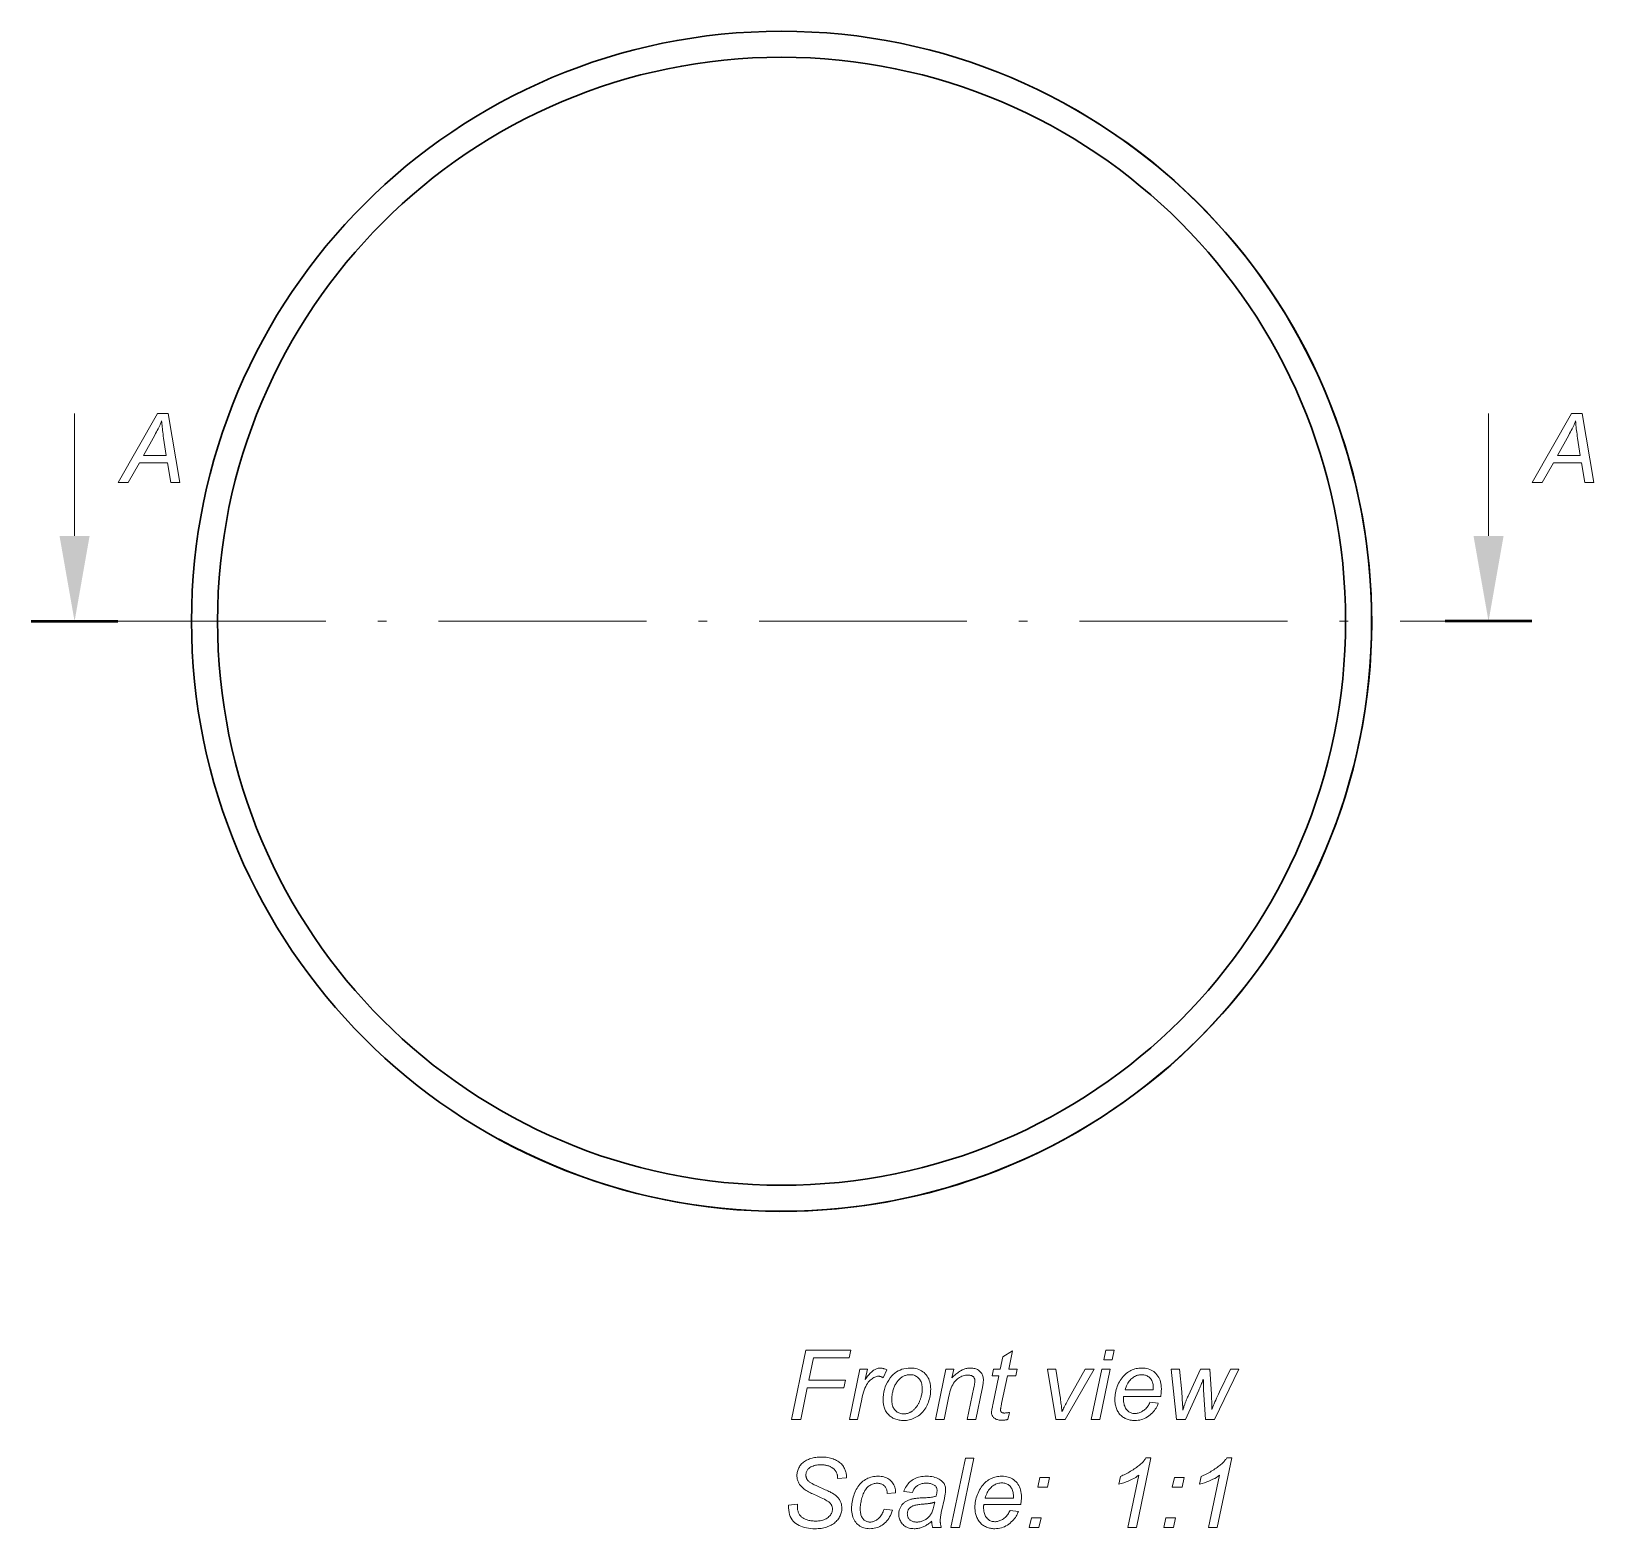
# Model space of a CAD drawing. Extents: x 0 to 297, y 0 to 532.
# Drawn here: x 71.5 to 161.7, y 445.3 to 531.7 of the extents above; entities that cross this region are included whole.
import ezdxf

# ---------------------------------------------------------------- set-up
doc = ezdxf.new("R2010")
doc.units = 0
doc.linetypes.add('DASHDOT', pattern=[18.5, 12, -3, 0.5, -3])

msp = doc.modelspace()

# ---------------------------------------------------------------- linework, layer by layer
at = {"color": 7, "lineweight": 13, "ltscale": 0.176899}
for p, q in [((74.034, 502.594), (74.034, 509.67)), ((155.634, 502.594), (155.634, 509.67))]:
    msp.add_line(p, q, dxfattribs=at)
at = {"color": 7, "lineweight": 50, "ltscale": 0.125}
for p, q in [((71.534, 497.67), (76.534, 497.67)), ((158.134, 497.67), (153.134, 497.67))]:
    msp.add_line(p, q, dxfattribs=at)
at = {"color": 7, "linetype": 'DASHDOT', "lineweight": 13}
msp.add_line((76.534, 497.67), (153.134, 497.67), dxfattribs=at)
at = {"color": 7, "lineweight": 13}
for points in [[(76.547, 505.67), (78.815, 509.67), (79.445, 509.67), (80.105, 505.67), (79.587, 505.67), (79.393, 506.821), (77.775, 506.821), (77.134, 505.67)], [(158.147, 505.67), (160.415, 509.67), (161.045, 509.67), (161.705, 505.67), (161.187, 505.67), (160.993, 506.821), (159.375, 506.821), (158.734, 505.67)], [(78.004, 507.233), (79.328, 507.233), (79.172, 508.237), (79.155, 508.355), (79.139, 508.468), (79.124, 508.578), (79.111, 508.683), (79.099, 508.785), (79.089, 508.883), (79.08, 508.976), (79.072, 509.066), (79.065, 509.152), (79.06, 509.233), (79.032, 509.163), (79.001, 509.091), (78.967, 509.015), (78.931, 508.938), (78.892, 508.857), (78.851, 508.774), (78.808, 508.689), (78.762, 508.601), (78.713, 508.51), (78.662, 508.417)], [(159.604, 507.233), (160.928, 507.233), (160.772, 508.237), (160.755, 508.355), (160.739, 508.468), (160.724, 508.578), (160.711, 508.683), (160.699, 508.785), (160.689, 508.883), (160.68, 508.976), (160.672, 509.066), (160.665, 509.152), (160.66, 509.233), (160.632, 509.163), (160.601, 509.091), (160.567, 509.015), (160.531, 508.938), (160.492, 508.857), (160.451, 508.774), (160.408, 508.689), (160.362, 508.601), (160.313, 508.51), (160.262, 508.417)], [(115.403, 451.611), (116.238, 455.611), (118.838, 455.611), (118.743, 455.156), (116.677, 455.156), (116.413, 453.881), (118.516, 453.881), (118.421, 453.426), (116.317, 453.426), (115.938, 451.611)], [(127.979, 452.012), (127.897, 451.608), (127.862, 451.6), (127.826, 451.592), (127.792, 451.585), (127.757, 451.579), (127.722, 451.574), (127.688, 451.57), (127.654, 451.566), (127.62, 451.564), (127.587, 451.563), (127.553, 451.562), (127.495, 451.564), (127.44, 451.568), (127.387, 451.575), (127.337, 451.585), (127.288, 451.598), (127.243, 451.614), (127.199, 451.633), (127.158, 451.655), (127.12, 451.679), (127.084, 451.707), (127.059, 451.729), (127.037, 451.754), (127.017, 451.779), (127, 451.807), (126.986, 451.836), (126.974, 451.866), (126.965, 451.898), (126.958, 451.932), (126.954, 451.967), (126.953, 452.004), (126.954, 452.026), (126.956, 452.052), (126.959, 452.084), (126.964, 452.12), (126.971, 452.162), (126.978, 452.208), (126.988, 452.259), (126.998, 452.316), (127.01, 452.377), (127.024, 452.443), (127.376, 454.127), (126.986, 454.127), (127.065, 454.509), (127.455, 454.509), (127.605, 455.221), (128.17, 455.562), (127.949, 454.509), (128.434, 454.509), (128.353, 454.127), (127.87, 454.127), (127.534, 452.525), (127.522, 452.467), (127.511, 452.413), (127.502, 452.364), (127.494, 452.32), (127.487, 452.281), (127.481, 452.247), (127.477, 452.218), (127.474, 452.193), (127.472, 452.174), (127.471, 452.16), (127.472, 452.143), (127.473, 452.126), (127.476, 452.111), (127.479, 452.096), (127.484, 452.083), (127.489, 452.07), (127.496, 452.057), (127.504, 452.046), (127.512, 452.036), (127.522, 452.026), (127.533, 452.017), (127.545, 452.009), (127.558, 452.002), (127.572, 451.996), (127.588, 451.991), (127.605, 451.987), (127.624, 451.984), (127.644, 451.981), (127.665, 451.98), (127.687, 451.98), (127.719, 451.98), (127.751, 451.981), (127.782, 451.983), (127.812, 451.985), (127.842, 451.988), (127.871, 451.991), (127.899, 451.996), (127.926, 452.001), (127.953, 452.006)], [(133.425, 455.052), (133.542, 455.611), (134.033, 455.611), (133.916, 455.052)], [(118.748, 451.611), (119.354, 454.509), (119.791, 454.509), (119.668, 453.917), (119.712, 453.982), (119.757, 454.044), (119.801, 454.102), (119.845, 454.157), (119.889, 454.209), (119.933, 454.257), (119.976, 454.301), (120.02, 454.342), (120.063, 454.379), (120.106, 454.413), (120.149, 454.444), (120.192, 454.471), (120.235, 454.495), (120.279, 454.516), (120.322, 454.534), (120.366, 454.549), (120.41, 454.56), (120.454, 454.568), (120.499, 454.573), (120.544, 454.574), (120.574, 454.573), (120.605, 454.57), (120.638, 454.565), (120.672, 454.557), (120.708, 454.548), (120.745, 454.536), (120.783, 454.522), (120.823, 454.506), (120.864, 454.488), (120.906, 454.468), (120.705, 454.01), (120.679, 454.027), (120.652, 454.043), (120.625, 454.057), (120.598, 454.069), (120.57, 454.079), (120.542, 454.087), (120.513, 454.094), (120.484, 454.099), (120.454, 454.101), (120.424, 454.102), (120.372, 454.099), (120.319, 454.091), (120.267, 454.076), (120.214, 454.056), (120.161, 454.03), (120.108, 453.998), (120.054, 453.961), (120, 453.917), (119.946, 453.868), (119.891, 453.813), (119.838, 453.751), (119.787, 453.679), (119.738, 453.598), (119.692, 453.508), (119.648, 453.409), (119.606, 453.3), (119.567, 453.182), (119.53, 453.055), (119.495, 452.919), (119.463, 452.774), (119.218, 451.611)], [(120.696, 452.711), (120.701, 452.878), (120.716, 453.039), (120.741, 453.194), (120.776, 453.343), (120.821, 453.486), (120.876, 453.624), (120.941, 453.756), (121.016, 453.882), (121.101, 454.002), (121.196, 454.116), (121.281, 454.203), (121.371, 454.281), (121.466, 454.35), (121.566, 454.409), (121.672, 454.46), (121.782, 454.501), (121.898, 454.533), (122.019, 454.556), (122.145, 454.57), (122.276, 454.574), (122.379, 454.571), (122.478, 454.561), (122.572, 454.545), (122.663, 454.522), (122.749, 454.493), (122.832, 454.457), (122.91, 454.414), (122.984, 454.365), (123.055, 454.309), (123.121, 454.247), (123.182, 454.179), (123.236, 454.107), (123.284, 454.03), (123.326, 453.948), (123.361, 453.862), (123.39, 453.772), (123.412, 453.676), (123.428, 453.576), (123.438, 453.472), (123.441, 453.363), (123.439, 453.264), (123.433, 453.166), (123.423, 453.07), (123.409, 452.975), (123.391, 452.881), (123.369, 452.789), (123.342, 452.698), (123.312, 452.609), (123.278, 452.521), (123.239, 452.434), (123.197, 452.35), (123.152, 452.27), (123.103, 452.194), (123.051, 452.122), (122.995, 452.054), (122.936, 451.99), (122.873, 451.93), (122.807, 451.875), (122.738, 451.823), (122.665, 451.775), (122.59, 451.731), (122.514, 451.692), (122.438, 451.658), (122.361, 451.628), (122.283, 451.603), (122.204, 451.582), (122.124, 451.566), (122.044, 451.555), (121.963, 451.548), (121.881, 451.546), (121.814, 451.547), (121.748, 451.552), (121.683, 451.559), (121.62, 451.569), (121.558, 451.582), (121.497, 451.598), (121.437, 451.617), (121.379, 451.638), (121.321, 451.663), (121.265, 451.69), (121.211, 451.72), (121.16, 451.753), (121.111, 451.788), (121.065, 451.825), (121.021, 451.865), (120.98, 451.907), (120.942, 451.952), (120.906, 451.999), (120.873, 452.048), (120.842, 452.1), (120.815, 452.153), (120.79, 452.209), (120.768, 452.266), (120.749, 452.324), (120.733, 452.385), (120.72, 452.447), (120.71, 452.51), (120.702, 452.575), (120.698, 452.642)], [(123.717, 451.611), (124.323, 454.509), (124.77, 454.509), (124.664, 454.004), (124.722, 454.062), (124.779, 454.117), (124.835, 454.168), (124.891, 454.216), (124.946, 454.261), (125, 454.303), (125.054, 454.342), (125.106, 454.377), (125.158, 454.409), (125.209, 454.438), (125.26, 454.464), (125.311, 454.487), (125.363, 454.508), (125.414, 454.525), (125.466, 454.54), (125.518, 454.553), (125.57, 454.562), (125.622, 454.569), (125.675, 454.573), (125.728, 454.574), (125.797, 454.572), (125.863, 454.567), (125.925, 454.557), (125.985, 454.544), (126.042, 454.527), (126.096, 454.506), (126.146, 454.481), (126.194, 454.452), (126.239, 454.42), (126.28, 454.383), (126.318, 454.344), (126.352, 454.302), (126.383, 454.257), (126.409, 454.21), (126.431, 454.16), (126.449, 454.108), (126.463, 454.053), (126.473, 453.996), (126.479, 453.936), (126.481, 453.873), (126.48, 453.839), (126.478, 453.801), (126.474, 453.76), (126.469, 453.715), (126.463, 453.666), (126.455, 453.613), (126.446, 453.557), (126.435, 453.497), (126.423, 453.433), (126.41, 453.366), (126.042, 451.611), (125.548, 451.611), (125.932, 453.448), (125.943, 453.5), (125.953, 453.549), (125.962, 453.595), (125.969, 453.639), (125.975, 453.68), (125.981, 453.718), (125.985, 453.754), (125.987, 453.786), (125.989, 453.816), (125.99, 453.843), (125.989, 453.872), (125.986, 453.899), (125.981, 453.925), (125.974, 453.95), (125.965, 453.974), (125.954, 453.997), (125.941, 454.019), (125.926, 454.04), (125.909, 454.059), (125.89, 454.078), (125.869, 454.095), (125.847, 454.11), (125.822, 454.124), (125.796, 454.135), (125.768, 454.145), (125.739, 454.153), (125.707, 454.16), (125.674, 454.164), (125.639, 454.167), (125.602, 454.168), (125.527, 454.165), (125.454, 454.157), (125.382, 454.143), (125.312, 454.124), (125.244, 454.1), (125.177, 454.07), (125.112, 454.034), (125.049, 453.993), (124.987, 453.947), (124.927, 453.895), (124.869, 453.836), (124.815, 453.77), (124.763, 453.696), (124.715, 453.614), (124.67, 453.525), (124.628, 453.427), (124.589, 453.322), (124.554, 453.209), (124.521, 453.088), (124.492, 452.959), (124.211, 451.611)], [(130.661, 451.611), (130.186, 454.509), (130.666, 454.509), (130.915, 452.913), (130.923, 452.857), (130.932, 452.795), (130.941, 452.726), (130.95, 452.65), (130.96, 452.568), (130.971, 452.48), (130.981, 452.384), (130.992, 452.282), (131.004, 452.174), (131.016, 452.059), (131.045, 452.121), (131.076, 452.186), (131.108, 452.252), (131.142, 452.32), (131.177, 452.39), (131.214, 452.461), (131.253, 452.534), (131.293, 452.61), (131.335, 452.687), (131.379, 452.765), (132.347, 454.509), (132.868, 454.509), (131.209, 451.611)], [(132.705, 451.611), (133.31, 454.509), (133.804, 454.509), (133.198, 451.611)], [(136.093, 452.596), (136.574, 452.547), (136.55, 452.476), (136.521, 452.406), (136.487, 452.336), (136.448, 452.267), (136.403, 452.199), (136.352, 452.131), (136.297, 452.064), (136.236, 451.998), (136.169, 451.932), (136.097, 451.868), (136.022, 451.807), (135.943, 451.752), (135.861, 451.703), (135.777, 451.662), (135.689, 451.626), (135.599, 451.597), (135.506, 451.575), (135.41, 451.559), (135.311, 451.549), (135.209, 451.546), (135.145, 451.547), (135.083, 451.552), (135.021, 451.559), (134.96, 451.57), (134.901, 451.583), (134.842, 451.599), (134.785, 451.619), (134.728, 451.641), (134.673, 451.666), (134.619, 451.694), (134.566, 451.726), (134.516, 451.759), (134.469, 451.796), (134.424, 451.835), (134.382, 451.877), (134.342, 451.921), (134.305, 451.969), (134.271, 452.019), (134.239, 452.072), (134.209, 452.127), (134.183, 452.184), (134.159, 452.244), (134.138, 452.304), (134.119, 452.367), (134.104, 452.43), (134.091, 452.496), (134.081, 452.563), (134.074, 452.632), (134.07, 452.702), (134.069, 452.774), (134.071, 452.868), (134.078, 452.962), (134.089, 453.056), (134.104, 453.149), (134.124, 453.241), (134.148, 453.333), (134.176, 453.424), (134.209, 453.515), (134.247, 453.605), (134.288, 453.694), (134.334, 453.781), (134.382, 453.864), (134.432, 453.941), (134.485, 454.015), (134.541, 454.083), (134.599, 454.147), (134.659, 454.207), (134.723, 454.262), (134.789, 454.312), (134.857, 454.357), (134.928, 454.399), (134.999, 454.436), (135.072, 454.468), (135.146, 454.496), (135.221, 454.52), (135.297, 454.54), (135.374, 454.555), (135.453, 454.566), (135.532, 454.572), (135.613, 454.574), (135.715, 454.571), (135.812, 454.561), (135.905, 454.545), (135.995, 454.523), (136.079, 454.494), (136.16, 454.458), (136.237, 454.417), (136.309, 454.368), (136.377, 454.314), (136.441, 454.252), (136.5, 454.186), (136.553, 454.114), (136.599, 454.038), (136.639, 453.957), (136.674, 453.872), (136.701, 453.782), (136.723, 453.687), (136.739, 453.587), (136.748, 453.483), (136.751, 453.374), (136.751, 453.331), (136.749, 453.288), (136.748, 453.245), (136.745, 453.202), (136.741, 453.158), (136.737, 453.115), (136.732, 453.071), (136.727, 453.026), (136.72, 452.982), (136.713, 452.937), (134.579, 452.937), (134.577, 452.921), (134.575, 452.904), (134.574, 452.888), (134.572, 452.872), (134.571, 452.857), (134.57, 452.842), (134.569, 452.827), (134.569, 452.812), (134.568, 452.798), (134.568, 452.784), (134.57, 452.705), (134.576, 452.63), (134.585, 452.558), (134.598, 452.49), (134.615, 452.426), (134.635, 452.366), (134.66, 452.31), (134.688, 452.257), (134.72, 452.208), (134.755, 452.164), (134.793, 452.123), (134.833, 452.087), (134.875, 452.055), (134.918, 452.027), (134.963, 452.003), (135.009, 451.984), (135.057, 451.969), (135.107, 451.958), (135.159, 451.952), (135.212, 451.95), (135.263, 451.951), (135.313, 451.956), (135.364, 451.965), (135.414, 451.976), (135.464, 451.991), (135.514, 452.009), (135.563, 452.031), (135.613, 452.056), (135.662, 452.084), (135.711, 452.116), (135.759, 452.151), (135.805, 452.188), (135.849, 452.229), (135.89, 452.273), (135.93, 452.319), (135.967, 452.369), (136.002, 452.421), (136.034, 452.477), (136.065, 452.535)], [(137.624, 451.611), (137.321, 454.509), (137.796, 454.509), (137.927, 453.207), (137.979, 452.476), (137.98, 452.458), (137.981, 452.437), (137.983, 452.412), (137.984, 452.384), (137.986, 452.353), (137.987, 452.318), (137.989, 452.28), (137.991, 452.239), (137.993, 452.194), (137.995, 452.146), (138.011, 452.2), (138.027, 452.252), (138.042, 452.301), (138.057, 452.348), (138.071, 452.392), (138.085, 452.433), (138.098, 452.472), (138.11, 452.508), (138.123, 452.542), (138.134, 452.573), (138.146, 452.604), (138.16, 452.638), (138.175, 452.674), (138.191, 452.712), (138.209, 452.753), (138.228, 452.797), (138.248, 452.843), (138.27, 452.892), (138.293, 452.943), (138.317, 452.997), (139.007, 454.509), (139.545, 454.509), (139.64, 453.06), (139.645, 452.992), (139.649, 452.919), (139.652, 452.842), (139.655, 452.761), (139.658, 452.675), (139.661, 452.584), (139.663, 452.49), (139.665, 452.39), (139.666, 452.287), (139.668, 452.179), (139.697, 452.255), (139.729, 452.336), (139.765, 452.424), (139.804, 452.517), (139.847, 452.615), (139.893, 452.72), (139.943, 452.83), (139.996, 452.945), (140.053, 453.067), (140.112, 453.194), (140.735, 454.509), (141.228, 454.509), (139.812, 451.611), (139.299, 451.611), (139.19, 453.311), (139.188, 453.346), (139.186, 453.386), (139.184, 453.433), (139.182, 453.486), (139.181, 453.544), (139.179, 453.609), (139.178, 453.68), (139.176, 453.756), (139.175, 453.839), (139.174, 453.928), (139.151, 453.869), (139.128, 453.809), (139.103, 453.748), (139.078, 453.687), (139.052, 453.624), (139.025, 453.561), (138.997, 453.496), (138.969, 453.431), (138.939, 453.365), (138.909, 453.297), (138.143, 451.611)], [(121.19, 452.76), (121.192, 452.68), (121.198, 452.604), (121.208, 452.532), (121.222, 452.464), (121.239, 452.4), (121.261, 452.34), (121.287, 452.284), (121.316, 452.232), (121.349, 452.183), (121.387, 452.139), (121.427, 452.099), (121.47, 452.063), (121.514, 452.031), (121.561, 452.004), (121.61, 451.981), (121.661, 451.962), (121.714, 451.947), (121.769, 451.936), (121.827, 451.93), (121.886, 451.928), (121.918, 451.928), (121.949, 451.93), (121.981, 451.933), (122.012, 451.938), (122.044, 451.944), (122.075, 451.951), (122.106, 451.959), (122.137, 451.969), (122.169, 451.98), (122.2, 451.992), (122.231, 452.005), (122.261, 452.02), (122.291, 452.036), (122.321, 452.054), (122.35, 452.073), (122.379, 452.093), (122.407, 452.114), (122.435, 452.137), (122.462, 452.161), (122.489, 452.187), (122.515, 452.213), (122.541, 452.241), (122.566, 452.269), (122.59, 452.298), (122.613, 452.327), (122.635, 452.357), (122.657, 452.388), (122.678, 452.42), (122.698, 452.453), (122.717, 452.486), (122.735, 452.52), (122.753, 452.554), (122.77, 452.589), (122.786, 452.624), (122.802, 452.66), (122.817, 452.696), (122.831, 452.733), (122.844, 452.771), (122.856, 452.809), (122.868, 452.847), (122.884, 452.901), (122.899, 452.954), (122.911, 453.007), (122.922, 453.06), (122.932, 453.112), (122.939, 453.164), (122.945, 453.215), (122.949, 453.265), (122.952, 453.316), (122.953, 453.366), (122.951, 453.442), (122.945, 453.516), (122.935, 453.586), (122.921, 453.652), (122.903, 453.715), (122.882, 453.774), (122.856, 453.829), (122.826, 453.882), (122.793, 453.93), (122.755, 453.975), (122.714, 454.017), (122.672, 454.054), (122.627, 454.086), (122.58, 454.114), (122.532, 454.138), (122.481, 454.158), (122.428, 454.173), (122.373, 454.184), (122.316, 454.19), (122.257, 454.192), (122.211, 454.191), (122.166, 454.188), (122.122, 454.182), (122.078, 454.175), (122.035, 454.165), (121.994, 454.153), (121.952, 454.138), (121.912, 454.122), (121.873, 454.103), (121.834, 454.082), (121.796, 454.059), (121.759, 454.034), (121.723, 454.006), (121.687, 453.977), (121.652, 453.946), (121.618, 453.912), (121.585, 453.877), (121.552, 453.84), (121.52, 453.8), (121.489, 453.759), (121.459, 453.715), (121.431, 453.671), (121.404, 453.625), (121.379, 453.577), (121.355, 453.528), (121.333, 453.478), (121.313, 453.427), (121.295, 453.374), (121.278, 453.319), (121.263, 453.263), (121.249, 453.207), (121.237, 453.153), (121.226, 453.099), (121.216, 453.047), (121.208, 452.996), (121.202, 452.947), (121.197, 452.898), (121.193, 452.851), (121.191, 452.805)], [(134.658, 453.314), (136.284, 453.314), (136.285, 453.329), (136.285, 453.343), (136.286, 453.356), (136.286, 453.368), (136.286, 453.379), (136.287, 453.39), (136.287, 453.399), (136.287, 453.408), (136.287, 453.416), (136.287, 453.423), (136.285, 453.495), (136.28, 453.564), (136.27, 453.63), (136.257, 453.692), (136.241, 453.751), (136.22, 453.806), (136.196, 453.858), (136.168, 453.906), (136.137, 453.951), (136.102, 453.992), (136.063, 454.029), (136.023, 454.063), (135.981, 454.093), (135.936, 454.118), (135.889, 454.14), (135.841, 454.158), (135.79, 454.172), (135.737, 454.182), (135.681, 454.188), (135.624, 454.19), (135.561, 454.187), (135.5, 454.181), (135.439, 454.17), (135.38, 454.155), (135.322, 454.135), (135.264, 454.111), (135.208, 454.083), (135.153, 454.05), (135.1, 454.013), (135.047, 453.971), (134.996, 453.926), (134.948, 453.875), (134.903, 453.82), (134.86, 453.761), (134.82, 453.698), (134.782, 453.63), (134.747, 453.557), (134.715, 453.481), (134.685, 453.399)], [(115.227, 446.662), (115.751, 446.711), (115.746, 446.572), (115.747, 446.526), (115.75, 446.48), (115.755, 446.436), (115.763, 446.392), (115.772, 446.35), (115.784, 446.308), (115.798, 446.266), (115.814, 446.226), (115.832, 446.186), (115.852, 446.147), (115.875, 446.11), (115.9, 446.074), (115.928, 446.04), (115.959, 446.007), (115.993, 445.977), (116.03, 445.948), (116.069, 445.921), (116.111, 445.895), (116.156, 445.872), (116.204, 445.85), (116.254, 445.83), (116.306, 445.812), (116.36, 445.796), (116.415, 445.783), (116.473, 445.771), (116.532, 445.762), (116.593, 445.754), (116.656, 445.749), (116.721, 445.746), (116.788, 445.745), (116.882, 445.747), (116.971, 445.753), (117.055, 445.764), (117.136, 445.779), (117.211, 445.797), (117.282, 445.821), (117.348, 445.848), (117.41, 445.879), (117.468, 445.915), (117.52, 445.955), (117.568, 445.998), (117.611, 446.041), (117.649, 446.086), (117.682, 446.133), (117.71, 446.18), (117.732, 446.229), (117.75, 446.279), (117.763, 446.33), (117.77, 446.382), (117.773, 446.435), (117.771, 446.473), (117.767, 446.509), (117.761, 446.545), (117.751, 446.581), (117.739, 446.615), (117.725, 446.649), (117.707, 446.683), (117.687, 446.715), (117.664, 446.748), (117.639, 446.779), (117.607, 446.811), (117.566, 446.845), (117.515, 446.881), (117.454, 446.919), (117.385, 446.959), (117.305, 447.002), (117.217, 447.046), (117.119, 447.093), (117.011, 447.142), (116.894, 447.194), (116.803, 447.234), (116.717, 447.272), (116.638, 447.308), (116.565, 447.342), (116.497, 447.375), (116.436, 447.405), (116.38, 447.433), (116.331, 447.46), (116.288, 447.485), (116.25, 447.508), (116.198, 447.543), (116.148, 447.58), (116.101, 447.617), (116.057, 447.654), (116.016, 447.693), (115.977, 447.732), (115.942, 447.771), (115.909, 447.811), (115.879, 447.852), (115.852, 447.894), (115.828, 447.936), (115.806, 447.979), (115.787, 448.024), (115.77, 448.07), (115.756, 448.117), (115.744, 448.165), (115.735, 448.215), (115.729, 448.265), (115.725, 448.317), (115.724, 448.37), (115.725, 448.431), (115.73, 448.491), (115.739, 448.549), (115.751, 448.607), (115.766, 448.663), (115.785, 448.718), (115.807, 448.772), (115.832, 448.825), (115.861, 448.876), (115.893, 448.926), (115.928, 448.975), (115.967, 449.021), (116.008, 449.065), (116.053, 449.106), (116.101, 449.145), (116.152, 449.182), (116.207, 449.216), (116.264, 449.249), (116.324, 449.278), (116.388, 449.306), (116.454, 449.331), (116.522, 449.353), (116.591, 449.372), (116.662, 449.389), (116.735, 449.404), (116.809, 449.416), (116.885, 449.425), (116.963, 449.431), (117.042, 449.435), (117.123, 449.437), (117.22, 449.435), (117.313, 449.43), (117.403, 449.422), (117.49, 449.41), (117.574, 449.396), (117.654, 449.378), (117.732, 449.356), (117.807, 449.332), (117.879, 449.304), (117.947, 449.273), (118.013, 449.239), (118.074, 449.203), (118.132, 449.165), (118.186, 449.124), (118.237, 449.082), (118.284, 449.037), (118.327, 448.99), (118.367, 448.941), (118.402, 448.89), (118.434, 448.836), (118.463, 448.782), (118.489, 448.728), (118.512, 448.675), (118.531, 448.622), (118.548, 448.57), (118.562, 448.518), (118.572, 448.466), (118.58, 448.415), (118.584, 448.365), (118.586, 448.315), (118.586, 448.31), (118.586, 448.304), (118.586, 448.297), (118.585, 448.29), (118.585, 448.282), (118.585, 448.274), (118.585, 448.265), (118.584, 448.255), (118.584, 448.244), (118.583, 448.233), (118.067, 448.192), (118.067, 448.225), (118.066, 448.257), (118.065, 448.287), (118.063, 448.316), (118.06, 448.343), (118.057, 448.369), (118.053, 448.393), (118.048, 448.416), (118.043, 448.437), (118.037, 448.457), (118.026, 448.49), (118.013, 448.522), (117.999, 448.552), (117.984, 448.582), (117.968, 448.611), (117.95, 448.638), (117.932, 448.665), (117.912, 448.69), (117.891, 448.715), (117.868, 448.738), (117.845, 448.761), (117.819, 448.782), (117.792, 448.803), (117.763, 448.823), (117.732, 448.841), (117.7, 448.859), (117.666, 448.876), (117.63, 448.893), (117.592, 448.908), (117.553, 448.922), (117.513, 448.935), (117.471, 448.947), (117.429, 448.958), (117.385, 448.967), (117.341, 448.974), (117.295, 448.981), (117.249, 448.986), (117.202, 448.989), (117.153, 448.991), (117.104, 448.992), (117.019, 448.99), (116.937, 448.984), (116.86, 448.974), (116.786, 448.96), (116.716, 448.943), (116.65, 448.921), (116.588, 448.896), (116.53, 448.866), (116.475, 448.833), (116.425, 448.795), (116.39, 448.764), (116.358, 448.731), (116.33, 448.697), (116.306, 448.66), (116.286, 448.621), (116.269, 448.58), (116.256, 448.537), (116.247, 448.492), (116.241, 448.446), (116.239, 448.397), (116.24, 448.368), (116.242, 448.339), (116.246, 448.311), (116.252, 448.284), (116.258, 448.258), (116.267, 448.232), (116.277, 448.206), (116.288, 448.181), (116.301, 448.157), (116.316, 448.134), (116.332, 448.111), (116.351, 448.087), (116.373, 448.065), (116.397, 448.042), (116.423, 448.019), (116.452, 447.996), (116.483, 447.973), (116.517, 447.951), (116.553, 447.928), (116.591, 447.906), (116.624, 447.889), (116.664, 447.868), (116.712, 447.844), (116.767, 447.818), (116.831, 447.788), (116.902, 447.755), (116.981, 447.719), (117.068, 447.68), (117.163, 447.637), (117.265, 447.592), (117.349, 447.555), (117.427, 447.519), (117.5, 447.485), (117.567, 447.452), (117.63, 447.422), (117.686, 447.392), (117.738, 447.365), (117.784, 447.339), (117.825, 447.315), (117.86, 447.292), (117.903, 447.262), (117.943, 447.232), (117.982, 447.2), (118.019, 447.166), (118.053, 447.132), (118.086, 447.096), (118.116, 447.059), (118.145, 447.021), (118.171, 446.982), (118.196, 446.941), (118.218, 446.9), (118.238, 446.857), (118.256, 446.813), (118.271, 446.768), (118.284, 446.721), (118.294, 446.674), (118.302, 446.626), (118.308, 446.576), (118.312, 446.525), (118.313, 446.473), (118.311, 446.409), (118.305, 446.346), (118.295, 446.283), (118.281, 446.222), (118.264, 446.161), (118.242, 446.102), (118.216, 446.044), (118.186, 445.986), (118.153, 445.93), (118.115, 445.875), (118.074, 445.821), (118.03, 445.77), (117.983, 445.721), (117.933, 445.675), (117.88, 445.631), (117.823, 445.59), (117.764, 445.551), (117.702, 445.515), (117.636, 445.481), (117.568, 445.45), (117.497, 445.422), (117.424, 445.396), (117.35, 445.374), (117.273, 445.354), (117.194, 445.338), (117.113, 445.324), (117.03, 445.314), (116.945, 445.306), (116.858, 445.302), (116.769, 445.3), (116.635, 445.303), (116.507, 445.312), (116.384, 445.327), (116.265, 445.348), (116.152, 445.374), (116.043, 445.407), (115.94, 445.445), (115.841, 445.49), (115.748, 445.54), (115.66, 445.596), (115.578, 445.66), (115.505, 445.734), (115.44, 445.816), (115.384, 445.909), (115.337, 446.011), (115.298, 446.122), (115.267, 446.243), (115.245, 446.373), (115.232, 446.513)], [(124.61, 445.368), (125.445, 449.368), (125.939, 449.368), (125.104, 445.368)], [(134.815, 445.368), (135.448, 448.389), (135.363, 448.326), (135.271, 448.265), (135.173, 448.207), (135.067, 448.152), (134.956, 448.099), (134.837, 448.049), (134.712, 448.001), (134.58, 447.956), (134.442, 447.913), (134.297, 447.873), (134.389, 448.321), (134.463, 448.351), (134.536, 448.383), (134.61, 448.417), (134.683, 448.453), (134.755, 448.49), (134.828, 448.53), (134.9, 448.571), (134.973, 448.614), (135.045, 448.659), (135.117, 448.705), (135.187, 448.752), (135.253, 448.798), (135.316, 448.842), (135.375, 448.886), (135.431, 448.928), (135.483, 448.969), (135.531, 449.008), (135.576, 449.047), (135.618, 449.084), (135.655, 449.12), (135.677, 449.142), (135.699, 449.166), (135.72, 449.19), (135.741, 449.215), (135.762, 449.241), (135.783, 449.268), (135.803, 449.296), (135.823, 449.324), (135.843, 449.354), (135.863, 449.385), (136.149, 449.385), (135.312, 445.368)], [(139.475, 445.368), (140.108, 448.389), (140.023, 448.326), (139.931, 448.265), (139.833, 448.207), (139.728, 448.152), (139.616, 448.099), (139.497, 448.049), (139.372, 448.001), (139.241, 447.956), (139.102, 447.913), (138.957, 447.873), (139.05, 448.321), (139.123, 448.351), (139.197, 448.383), (139.27, 448.417), (139.343, 448.453), (139.416, 448.49), (139.488, 448.53), (139.561, 448.571), (139.633, 448.614), (139.705, 448.659), (139.777, 448.705), (139.847, 448.752), (139.913, 448.798), (139.976, 448.842), (140.035, 448.886), (140.091, 448.928), (140.143, 448.969), (140.192, 449.008), (140.237, 449.047), (140.278, 449.084), (140.316, 449.12), (140.337, 449.142), (140.359, 449.166), (140.38, 449.19), (140.401, 449.215), (140.422, 449.241), (140.443, 449.268), (140.463, 449.296), (140.483, 449.324), (140.503, 449.354), (140.523, 449.385), (140.81, 449.385), (139.972, 445.368)], [(120.747, 446.424), (121.241, 446.372), (121.202, 446.267), (121.16, 446.166), (121.115, 446.072), (121.067, 445.983), (121.016, 445.899), (120.962, 445.822), (120.904, 445.749), (120.843, 445.683), (120.78, 445.622), (120.713, 445.566), (120.643, 445.516), (120.572, 445.471), (120.499, 445.432), (120.424, 445.398), (120.347, 445.369), (120.268, 445.345), (120.187, 445.327), (120.105, 445.313), (120.02, 445.306), (119.934, 445.303), (119.841, 445.306), (119.752, 445.315), (119.667, 445.33), (119.585, 445.352), (119.506, 445.379), (119.432, 445.413), (119.36, 445.453), (119.293, 445.498), (119.229, 445.55), (119.168, 445.608), (119.113, 445.672), (119.063, 445.74), (119.019, 445.814), (118.981, 445.892), (118.948, 445.975), (118.922, 446.063), (118.902, 446.155), (118.887, 446.253), (118.878, 446.355), (118.875, 446.463), (118.877, 446.557), (118.883, 446.652), (118.892, 446.746), (118.905, 446.84), (118.922, 446.933), (118.943, 447.026), (118.967, 447.119), (118.996, 447.212), (119.028, 447.304), (119.063, 447.396), (119.103, 447.485), (119.145, 447.57), (119.191, 447.651), (119.24, 447.727), (119.292, 447.799), (119.348, 447.867), (119.407, 447.93), (119.469, 447.989), (119.534, 448.043), (119.602, 448.093), (119.673, 448.138), (119.746, 448.179), (119.822, 448.215), (119.899, 448.246), (119.978, 448.272), (120.059, 448.293), (120.142, 448.31), (120.227, 448.322), (120.314, 448.329), (120.403, 448.332), (120.494, 448.329), (120.582, 448.321), (120.666, 448.308), (120.745, 448.289), (120.821, 448.266), (120.893, 448.237), (120.961, 448.203), (121.026, 448.163), (121.086, 448.118), (121.143, 448.068), (121.194, 448.014), (121.241, 447.956), (121.282, 447.895), (121.317, 447.83), (121.347, 447.762), (121.372, 447.691), (121.391, 447.616), (121.404, 447.538), (121.413, 447.456), (121.415, 447.371), (120.93, 447.338), (120.928, 447.392), (120.922, 447.444), (120.914, 447.493), (120.903, 447.54), (120.888, 447.584), (120.871, 447.626), (120.85, 447.665), (120.827, 447.702), (120.8, 447.737), (120.77, 447.769), (120.738, 447.799), (120.703, 447.825), (120.667, 447.849), (120.629, 447.869), (120.588, 447.886), (120.546, 447.9), (120.502, 447.911), (120.455, 447.919), (120.407, 447.923), (120.357, 447.925), (120.298, 447.923), (120.241, 447.917), (120.185, 447.908), (120.131, 447.895), (120.079, 447.878), (120.028, 447.857), (119.979, 447.833), (119.931, 447.805), (119.885, 447.772), (119.841, 447.737), (119.798, 447.697), (119.757, 447.654), (119.719, 447.606), (119.681, 447.555), (119.646, 447.5), (119.613, 447.441), (119.582, 447.378), (119.552, 447.311), (119.524, 447.24), (119.499, 447.165), (119.475, 447.089), (119.454, 447.013), (119.435, 446.938), (119.419, 446.863), (119.405, 446.789), (119.394, 446.715), (119.386, 446.642), (119.379, 446.57), (119.376, 446.498), (119.374, 446.427), (119.376, 446.355), (119.381, 446.286), (119.389, 446.221), (119.401, 446.16), (119.415, 446.102), (119.433, 446.049), (119.455, 445.998), (119.479, 445.952), (119.507, 445.909), (119.538, 445.87), (119.572, 445.835), (119.607, 445.804), (119.643, 445.776), (119.681, 445.752), (119.721, 445.731), (119.762, 445.715), (119.805, 445.702), (119.849, 445.692), (119.895, 445.687), (119.942, 445.685), (119.99, 445.687), (120.037, 445.692), (120.084, 445.701), (120.131, 445.714), (120.177, 445.731), (120.223, 445.751), (120.268, 445.774), (120.313, 445.802), (120.358, 445.833), (120.402, 445.868), (120.445, 445.906), (120.486, 445.948), (120.525, 445.995), (120.562, 446.044), (120.598, 446.098), (120.631, 446.156), (120.663, 446.217), (120.693, 446.282), (120.721, 446.351)], [(123.494, 445.729), (123.443, 445.686), (123.393, 445.645), (123.342, 445.607), (123.292, 445.571), (123.243, 445.537), (123.194, 445.506), (123.145, 445.477), (123.096, 445.451), (123.048, 445.427), (123.001, 445.405), (122.953, 445.386), (122.904, 445.368), (122.855, 445.353), (122.805, 445.34), (122.755, 445.328), (122.704, 445.319), (122.652, 445.312), (122.6, 445.307), (122.547, 445.304), (122.493, 445.303), (122.414, 445.305), (122.339, 445.312), (122.266, 445.324), (122.197, 445.341), (122.131, 445.362), (122.068, 445.388), (122.008, 445.419), (121.951, 445.454), (121.897, 445.494), (121.846, 445.539), (121.8, 445.587), (121.758, 445.639), (121.721, 445.692), (121.689, 445.749), (121.662, 445.808), (121.64, 445.87), (121.623, 445.934), (121.611, 446.001), (121.603, 446.071), (121.601, 446.143), (121.602, 446.191), (121.605, 446.238), (121.611, 446.284), (121.619, 446.329), (121.629, 446.372), (121.641, 446.415), (121.655, 446.456), (121.672, 446.496), (121.69, 446.535), (121.711, 446.573), (121.734, 446.61), (121.758, 446.645), (121.784, 446.679), (121.811, 446.711), (121.84, 446.742), (121.87, 446.771), (121.902, 446.799), (121.934, 446.825), (121.969, 446.85), (122.005, 446.873), (122.042, 446.895), (122.081, 446.916), (122.122, 446.935), (122.164, 446.953), (122.208, 446.97), (122.254, 446.986), (122.301, 447), (122.35, 447.013), (122.4, 447.025), (122.452, 447.035), (122.488, 447.042), (122.531, 447.048), (122.579, 447.054), (122.633, 447.06), (122.693, 447.065), (122.759, 447.07), (122.832, 447.075), (122.91, 447.079), (122.994, 447.083), (123.084, 447.087), (123.174, 447.092), (123.259, 447.097), (123.339, 447.104), (123.414, 447.112), (123.483, 447.121), (123.547, 447.132), (123.606, 447.143), (123.66, 447.156), (123.708, 447.17), (123.751, 447.186), (123.762, 447.225), (123.772, 447.264), (123.78, 447.301), (123.788, 447.336), (123.794, 447.37), (123.799, 447.403), (123.803, 447.435), (123.806, 447.465), (123.808, 447.494), (123.808, 447.521), (123.807, 447.555), (123.803, 447.587), (123.797, 447.618), (123.788, 447.647), (123.777, 447.675), (123.763, 447.701), (123.747, 447.726), (123.728, 447.749), (123.707, 447.771), (123.683, 447.791), (123.647, 447.817), (123.608, 447.84), (123.565, 447.861), (123.52, 447.879), (123.471, 447.894), (123.42, 447.906), (123.365, 447.915), (123.306, 447.922), (123.245, 447.926), (123.181, 447.928), (123.12, 447.926), (123.061, 447.922), (123.004, 447.915), (122.95, 447.906), (122.898, 447.893), (122.848, 447.878), (122.801, 447.86), (122.755, 447.84), (122.713, 447.816), (122.672, 447.79), (122.633, 447.761), (122.597, 447.73), (122.563, 447.697), (122.531, 447.661), (122.501, 447.623), (122.473, 447.583), (122.448, 447.54), (122.424, 447.495), (122.403, 447.448), (122.384, 447.398), (121.885, 447.442), (121.917, 447.526), (121.953, 447.606), (121.992, 447.683), (122.035, 447.755), (122.082, 447.823), (122.132, 447.887), (122.186, 447.947), (122.244, 448.003), (122.304, 448.055), (122.369, 448.102), (122.437, 448.146), (122.509, 448.185), (122.583, 448.219), (122.662, 448.249), (122.744, 448.274), (122.829, 448.295), (122.918, 448.311), (123.01, 448.322), (123.106, 448.329), (123.205, 448.332), (123.311, 448.329), (123.411, 448.321), (123.508, 448.308), (123.599, 448.29), (123.687, 448.267), (123.77, 448.239), (123.848, 448.206), (123.922, 448.167), (123.992, 448.124), (124.057, 448.075), (124.102, 448.036), (124.143, 447.994), (124.179, 447.95), (124.21, 447.904), (124.237, 447.855), (124.258, 447.805), (124.275, 447.752), (124.287, 447.696), (124.294, 447.638), (124.297, 447.578), (124.296, 447.531), (124.294, 447.483), (124.291, 447.433), (124.286, 447.381), (124.28, 447.328), (124.272, 447.274), (124.263, 447.218), (124.253, 447.16), (124.241, 447.101), (124.228, 447.041), (124.067, 446.321), (124.053, 446.253), (124.04, 446.188), (124.029, 446.126), (124.019, 446.066), (124.01, 446.009), (124.003, 445.954), (123.998, 445.902), (123.994, 445.853), (123.992, 445.806), (123.991, 445.761), (123.992, 445.733), (123.993, 445.702), (123.996, 445.669), (124.001, 445.633), (124.006, 445.595), (124.013, 445.554), (124.02, 445.511), (124.029, 445.466), (124.04, 445.418), (124.051, 445.368), (123.552, 445.368), (123.544, 445.398), (123.536, 445.428), (123.529, 445.46), (123.523, 445.494), (123.517, 445.529), (123.512, 445.566), (123.507, 445.604), (123.502, 445.644), (123.498, 445.686)], [(128.018, 446.353), (128.499, 446.304), (128.475, 446.233), (128.446, 446.163), (128.412, 446.093), (128.373, 446.024), (128.328, 445.956), (128.277, 445.888), (128.222, 445.821), (128.161, 445.755), (128.094, 445.69), (128.022, 445.625), (127.947, 445.564), (127.868, 445.509), (127.786, 445.461), (127.702, 445.419), (127.614, 445.383), (127.524, 445.354), (127.431, 445.332), (127.335, 445.316), (127.236, 445.306), (127.134, 445.303), (127.07, 445.304), (127.008, 445.309), (126.946, 445.316), (126.885, 445.327), (126.826, 445.34), (126.767, 445.356), (126.71, 445.376), (126.653, 445.398), (126.598, 445.423), (126.544, 445.452), (126.491, 445.483), (126.441, 445.516), (126.394, 445.553), (126.349, 445.592), (126.307, 445.634), (126.267, 445.679), (126.23, 445.726), (126.196, 445.776), (126.164, 445.829), (126.134, 445.884), (126.108, 445.942), (126.084, 446.001), (126.063, 446.061), (126.044, 446.124), (126.029, 446.188), (126.016, 446.253), (126.006, 446.32), (125.999, 446.389), (125.995, 446.459), (125.994, 446.531), (125.996, 446.625), (126.003, 446.719), (126.014, 446.813), (126.029, 446.906), (126.049, 446.998), (126.073, 447.09), (126.101, 447.181), (126.134, 447.272), (126.172, 447.362), (126.213, 447.452), (126.259, 447.539), (126.306, 447.621), (126.357, 447.699), (126.41, 447.772), (126.465, 447.84), (126.524, 447.904), (126.584, 447.964), (126.648, 448.019), (126.714, 448.069), (126.782, 448.115), (126.853, 448.156), (126.924, 448.193), (126.997, 448.225), (127.071, 448.253), (127.146, 448.277), (127.222, 448.297), (127.299, 448.312), (127.378, 448.323), (127.457, 448.329), (127.538, 448.332), (127.64, 448.328), (127.737, 448.319), (127.83, 448.303), (127.919, 448.28), (128.004, 448.251), (128.085, 448.216), (128.162, 448.174), (128.234, 448.125), (128.302, 448.071), (128.366, 448.01), (128.425, 447.943), (128.478, 447.871), (128.524, 447.795), (128.564, 447.714), (128.599, 447.629), (128.626, 447.539), (128.648, 447.444), (128.664, 447.344), (128.673, 447.24), (128.676, 447.131), (128.676, 447.088), (128.674, 447.045), (128.672, 447.002), (128.67, 446.959), (128.666, 446.915), (128.662, 446.872), (128.657, 446.828), (128.651, 446.784), (128.645, 446.739), (128.638, 446.694), (126.504, 446.694), (126.502, 446.678), (126.5, 446.661), (126.498, 446.645), (126.497, 446.629), (126.496, 446.614), (126.495, 446.599), (126.494, 446.584), (126.494, 446.57), (126.493, 446.555), (126.493, 446.542), (126.495, 446.462), (126.501, 446.387), (126.51, 446.315), (126.523, 446.247), (126.54, 446.183), (126.56, 446.123), (126.585, 446.067), (126.613, 446.014), (126.645, 445.966), (126.68, 445.921), (126.718, 445.88), (126.758, 445.844), (126.8, 445.812), (126.843, 445.784), (126.888, 445.76), (126.934, 445.741), (126.982, 445.726), (127.032, 445.715), (127.084, 445.709), (127.137, 445.707), (127.188, 445.708), (127.238, 445.713), (127.289, 445.722), (127.339, 445.733), (127.389, 445.748), (127.439, 445.767), (127.488, 445.788), (127.538, 445.813), (127.587, 445.842), (127.636, 445.873), (127.684, 445.908), (127.73, 445.946), (127.774, 445.986), (127.815, 446.03), (127.855, 446.076), (127.892, 446.126), (127.927, 446.178), (127.959, 446.234), (127.99, 446.292)], [(129.62, 447.707), (129.737, 448.266), (130.294, 448.266), (130.179, 447.707)], [(137.385, 447.707), (137.503, 448.266), (138.059, 448.266), (137.945, 447.707)], [(126.583, 447.071), (128.209, 447.071), (128.21, 447.086), (128.21, 447.1), (128.211, 447.113), (128.211, 447.125), (128.211, 447.136), (128.212, 447.147), (128.212, 447.157), (128.212, 447.165), (128.212, 447.173), (128.212, 447.18), (128.21, 447.253), (128.205, 447.322), (128.195, 447.387), (128.182, 447.449), (128.166, 447.508), (128.145, 447.563), (128.121, 447.615), (128.093, 447.663), (128.062, 447.708), (128.027, 447.749), (127.988, 447.787), (127.948, 447.82), (127.906, 447.85), (127.861, 447.876), (127.814, 447.897), (127.766, 447.915), (127.715, 447.929), (127.662, 447.939), (127.606, 447.945), (127.549, 447.947), (127.486, 447.945), (127.425, 447.938), (127.364, 447.927), (127.305, 447.912), (127.247, 447.892), (127.189, 447.868), (127.133, 447.84), (127.078, 447.807), (127.025, 447.77), (126.972, 447.729), (126.921, 447.683), (126.873, 447.632), (126.828, 447.578), (126.785, 447.519), (126.744, 447.455), (126.707, 447.387), (126.672, 447.315), (126.64, 447.238), (126.61, 447.157)], [(123.677, 446.836), (123.656, 446.828), (123.635, 446.821), (123.614, 446.813), (123.592, 446.807), (123.57, 446.8), (123.547, 446.794), (123.525, 446.788), (123.502, 446.783), (123.479, 446.778), (123.455, 446.774), (123.43, 446.769), (123.401, 446.765), (123.369, 446.76), (123.334, 446.756), (123.296, 446.751), (123.255, 446.746), (123.211, 446.742), (123.163, 446.737), (123.112, 446.732), (123.058, 446.727), (122.974, 446.719), (122.896, 446.711), (122.822, 446.702), (122.754, 446.693), (122.69, 446.684), (122.632, 446.674), (122.579, 446.664), (122.531, 446.653), (122.487, 446.642), (122.449, 446.63), (122.415, 446.618), (122.382, 446.604), (122.351, 446.589), (122.322, 446.572), (122.294, 446.554), (122.268, 446.535), (122.244, 446.514), (122.222, 446.492), (122.201, 446.468), (122.182, 446.443), (122.165, 446.417), (122.15, 446.391), (122.136, 446.364), (122.124, 446.336), (122.115, 446.308), (122.106, 446.28), (122.1, 446.251), (122.096, 446.221), (122.093, 446.19), (122.092, 446.16), (122.093, 446.119), (122.098, 446.08), (122.105, 446.042), (122.115, 446.006), (122.128, 445.971), (122.144, 445.937), (122.162, 445.905), (122.184, 445.875), (122.208, 445.846), (122.235, 445.819), (122.265, 445.793), (122.297, 445.77), (122.332, 445.75), (122.369, 445.733), (122.409, 445.718), (122.451, 445.706), (122.495, 445.697), (122.542, 445.69), (122.591, 445.686), (122.643, 445.685), (122.692, 445.686), (122.741, 445.69), (122.789, 445.697), (122.837, 445.706), (122.884, 445.717), (122.931, 445.732), (122.978, 445.748), (123.024, 445.768), (123.07, 445.79), (123.115, 445.814), (123.16, 445.841), (123.202, 445.87), (123.243, 445.901), (123.281, 445.935), (123.318, 445.97), (123.353, 446.007), (123.385, 446.046), (123.416, 446.087), (123.446, 446.131), (123.473, 446.176), (123.498, 446.224), (123.523, 446.277), (123.546, 446.333), (123.568, 446.393), (123.589, 446.457), (123.609, 446.525), (123.628, 446.597), (123.646, 446.673), (123.662, 446.753)], [(129.132, 445.368), (129.249, 445.928), (129.808, 445.928), (129.688, 445.368)], [(136.897, 445.368), (137.014, 445.928), (137.574, 445.928), (137.454, 445.368)]]:
    msp.add_lwpolyline(points, close=True, dxfattribs=at)
at = {"color": 7, "lineweight": 30}
for radius in [34.05, 32.55]:
    msp.add_circle((114.834, 497.67), radius, dxfattribs=at)
msp.add_arc((114.834, 497.67), 34.05, 241.35211, 61.35211, dxfattribs=at)
at = {"color": 7, "lineweight": 13}
for points in [[(73.166, 502.594), (74.034, 497.67), (74.902, 502.594)], [(154.766, 502.594), (155.634, 497.67), (156.502, 502.594)]]:
    msp.add_solid(points, dxfattribs=at)

doc.saveas('drawing.dxf')
